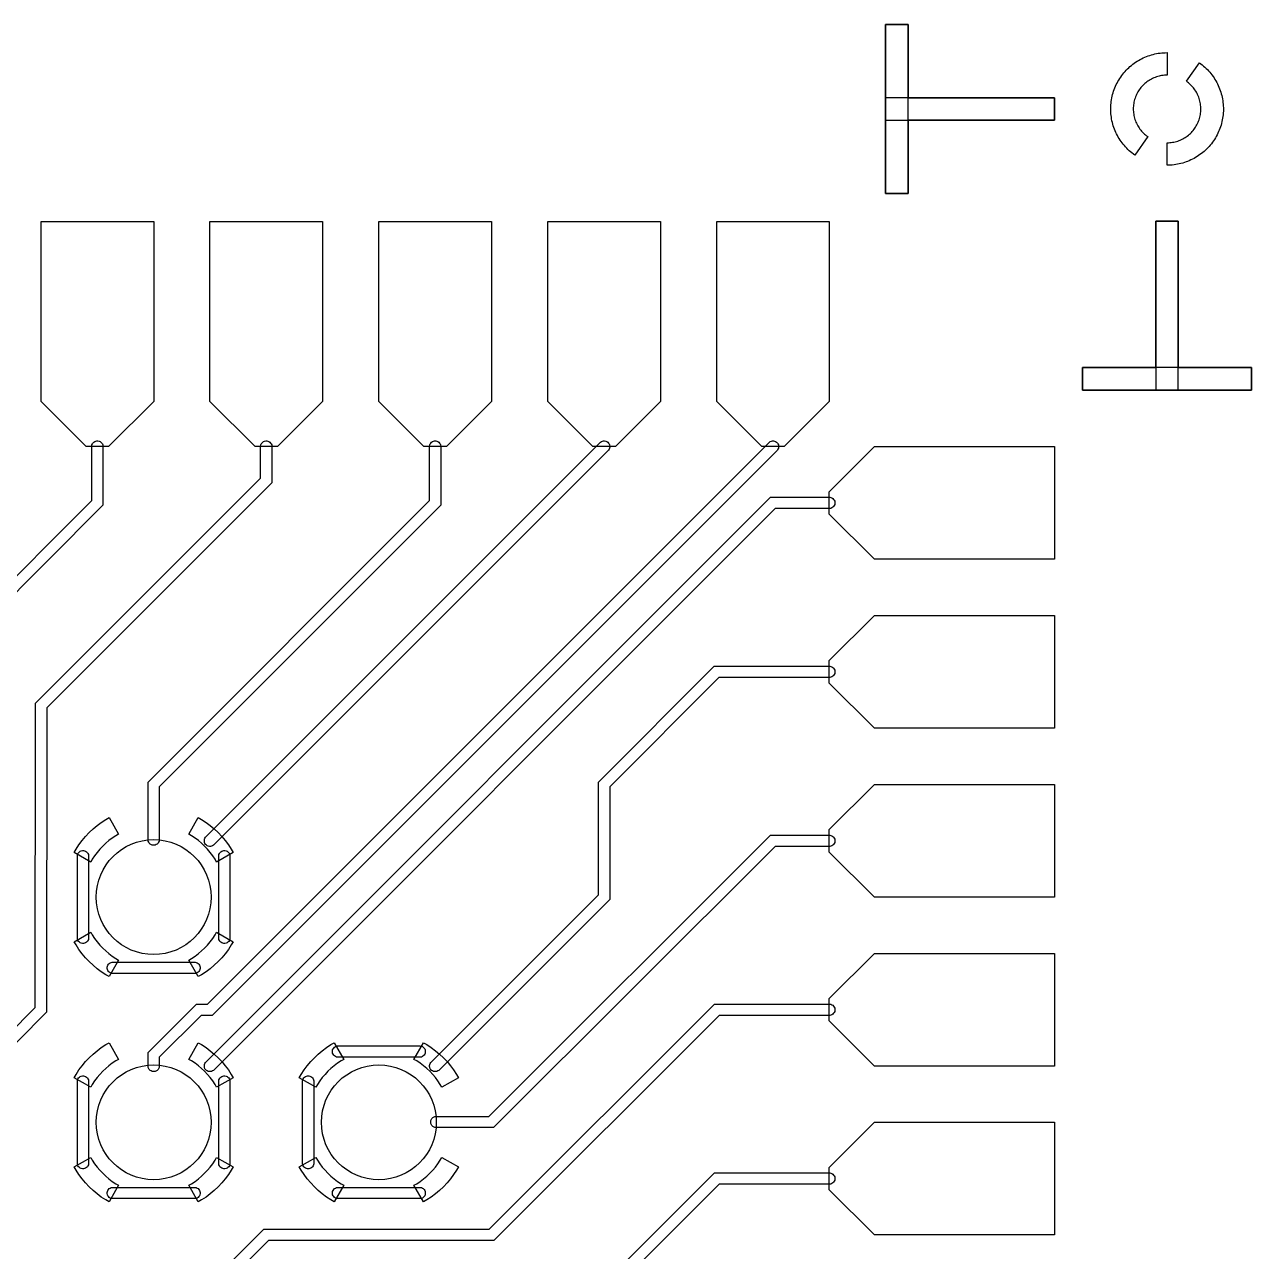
# Model space of a CAD drawing. Extents: x -17000 to 83000, y -61000 to 39000.
# Drawn here: x 11853 to 22749, y -21147 to -10252 of the extents above; entities that cross this region are included whole.
import ezdxf

# ---------------------------------------------------------------- set-up
doc = ezdxf.new("R2010")
doc.units = 0
doc.layers.add('Central Electrodes', color=2, linetype='CONTINUOUS')

# ---------------------------------------------------------------- blocks, each defined once
blk = doc.blocks.new('Half_moon_alignment1')
at = {"layer": 'Central Electrodes'}
for points in [[(-286.79, -409.58), (-299.5, -400.5), (-311.75, -391), (-324, -381), (-335.75, -370.75), (-347, -360), (-358, -349), (-368.75, -337.5), (-379.25, -326), (-389.25, -314), (-398.75, -301.5), (-408, -289), (-417, -276), (-425.25, -263), (-433.25, -249.5), (-441, -236), (-448, -222), (-454.75, -208), (-461, -193.5), (-466.75, -179), (-472.25, -164.5), (-477.25, -149.5), (-481.5, -134.5), (-485.5, -119.5), (-489, -104.25), (-492, -89), (-494.5, -73.5), (-496.75, -58), (-498.25, -42.5), (-499.25, -27), (-500, -11.25), (-500, 4.25), (-499.75, 20), (-498.75, 35.5), (-497.5, 51), (-495.5, 66.5), (-493.25, 82), (-490.5, 97.5), (-487.25, 112.75), (-483.5, 127.75), (-479.25, 143), (-474.5, 157.75), (-469.25, 172.5), (-463.75, 187), (-457.75, 201.5), (-451, 215.75), (-444.25, 229.75), (-436.75, 243.5), (-429, 257), (-420.75, 270.25), (-412, 283.25), (-403, 296), (-393.5, 308.5), (-383.75, 320.5), (-373.5, 332.5), (-363, 344), (-352, 355), (-340.75, 366), (-329.25, 376.5), (-317.25, 386.5), (-305, 396.25), (-292.5, 405.5), (-279.75, 414.5), (-266.5, 423), (-253.25, 431.25), (-239.75, 438.75), (-225.75, 446), (-211.75, 453), (-197.5, 459.25), (-183, 465.25), (-168.5, 470.75), (-153.75, 475.75), (-138.75, 480.5), (-123.75, 484.5), (-108.5, 488), (-93.25, 491.25), (-77.75, 494), (-62.25, 496.25), (-46.75, 497.75), (-31.25, 499), (-15.5, 499.75), (0, 500), (0, 300), (-12, 299.75), (-24, 299), (-36, 297.75), (-48, 296.25), (-59.75, 294), (-71.5, 291.25), (-83.25, 288.25), (-94.75, 284.75), (-106.25, 280.75), (-117.25, 276.25), (-128.25, 271.25), (-139, 265.75), (-149.75, 260), (-160, 253.75), (-170, 247.25), (-179.75, 240.25), (-189.25, 232.75), (-198.5, 225), (-207.5, 216.75), (-216, 208.25), (-224.25, 199.5), (-232, 190.25), (-239.5, 180.75), (-246.5, 171), (-253.25, 161), (-259.5, 150.75), (-265.25, 140.25), (-270.75, 129.5), (-275.75, 118.5), (-280.25, 107.25), (-284.25, 96), (-288, 84.5), (-291, 72.75), (-293.75, 61), (-296, 49.25), (-297.75, 37.25), (-299, 25.25), (-299.75, 13.25), (-300, 1.25), (-299.75, -10.75), (-299.25, -22.75), (-298, -34.75), (-296.25, -46.75), (-294.25, -58.75), (-291.75, -70.5), (-288.5, -82), (-285, -93.5), (-281, -105), (-276.75, -116.25), (-271.75, -127.25), (-266.5, -138), (-260.75, -148.5), (-254.5, -159), (-248, -169), (-241, -178.75), (-233.5, -188.25), (-225.75, -197.5), (-217.75, -206.5), (-209.25, -215), (-200.5, -223.25), (-191.25, -231.25), (-181.75, -238.75), (-172.07, -245.75)], [(0, -500), (0, -300), (12, -299.75), (24, -299), (36, -297.75), (48, -296.25), (59.75, -294), (71.5, -291.25), (83.25, -288.25), (94.75, -284.75), (106.25, -280.75), (117.25, -276.25), (128.25, -271.25), (139, -265.75), (149.75, -260), (160, -253.75), (170, -247.25), (179.75, -240.25), (189.25, -232.75), (198.5, -225), (207.5, -216.75), (216, -208.25), (224.25, -199.5), (232, -190.25), (239.5, -180.75), (246.5, -171), (253.25, -161), (259.5, -150.75), (265.25, -140.25), (270.75, -129.5), (275.75, -118.5), (280.25, -107.25), (284.25, -96), (288, -84.5), (291, -72.75), (293.75, -61), (296, -49.25), (297.75, -37.25), (299, -25.25), (299.75, -13.25), (300, -1.25), (299.75, 10.75), (299.25, 22.75), (298, 34.75), (296.25, 46.75), (294.25, 58.75), (291.75, 70.5), (288.5, 82), (285, 93.5), (281, 105), (276.75, 116.25), (271.75, 127.25), (266.5, 138), (260.75, 148.5), (254.5, 159), (248, 169), (241, 178.75), (233.5, 188.25), (225.75, 197.5), (217.75, 206.5), (209.25, 215), (200.5, 223.25), (191.25, 231.25), (181.75, 238.75), (172.07, 245.75), (286.79, 409.58), (299.5, 400.5), (311.75, 391), (324, 381), (335.75, 370.75), (347, 360), (358, 349), (368.75, 337.5), (379.25, 326), (389.25, 314), (398.75, 301.5), (408, 289), (417, 276), (425.25, 263), (433.25, 249.5), (441, 236), (448, 222), (454.75, 208), (461, 193.5), (466.75, 179), (472.25, 164.5), (477.25, 149.5), (481.5, 134.5), (485.5, 119.5), (489, 104.25), (492, 89), (494.5, 73.5), (496.75, 58), (498.25, 42.5), (499.25, 27), (500, 11.25), (500, -4.25), (499.75, -20), (498.75, -35.5), (497.5, -51), (495.5, -66.5), (493.25, -82), (490.5, -97.5), (487.25, -112.75), (483.5, -127.75), (479.25, -143), (474.5, -157.75), (469.25, -172.5), (463.75, -187), (457.75, -201.5), (451, -215.75), (444.25, -229.75), (436.75, -243.5), (429, -257), (420.75, -270.25), (412, -283.25), (403, -296), (393.5, -308.5), (383.75, -320.5), (373.5, -332.5), (363, -344), (352, -355), (340.75, -366), (329.25, -376.5), (317.25, -386.5), (305, -396.25), (292.5, -405.5), (279.75, -414.5), (266.5, -423), (253.25, -431.25), (239.75, -438.75), (225.75, -446), (211.75, -453), (197.5, -459.25), (183, -465.25), (168.5, -470.75), (153.75, -475.75), (138.75, -480.5), (123.75, -484.5), (108.5, -488), (93.25, -491.25), (77.75, -494), (62.25, -496.25), (46.75, -497.75), (31.25, -499), (15.5, -499.75)]]:
    blk.add_lwpolyline(points, close=True, dxfattribs=at)

msp = doc.modelspace()

# ---------------------------------------------------------------- linework, layer by layer
at = {"layer": 'Central Electrodes'}
for points in [[(19499.865, -11751.916), (19499.865, -10251.916), (19699.865, -10251.916), (19699.865, -10901.916), (20999.865, -10901.916), (20999.865, -11101.916), (19699.865, -11101.916), (19699.865, -11751.916)], [(12400, -14000), (12000, -13600), (12000, -12000), (13000, -12000), (13000, -13600), (12600, -14000)], [(13900, -14000), (13500, -13600), (13500, -12000), (14500, -12000), (14500, -13600), (14100, -14000)], [(15400, -14000), (15000, -13600), (15000, -12000), (16000, -12000), (16000, -13600), (15600, -14000)], [(16900, -14000), (16500, -13600), (16500, -12000), (17500, -12000), (17500, -13600), (17100, -14000)], [(18400, -14000), (18000, -13600), (18000, -12000), (19000, -12000), (19000, -13600), (18600, -14000)], [(21249.137, -13498.084), (21249.137, -13298.084), (21899.137, -13298.084), (21899.137, -11998.084), (22099.137, -11998.084), (22099.137, -13298.084), (22749.137, -13298.084), (22749.137, -13498.084)], [(12995.012, -17539.748), (12985.353, -17537.827), (12976.253, -17534.057), (12968.064, -17528.586), (12961.099, -17521.621), (12955.628, -17513.432), (12951.858, -17504.332), (12949.937, -17494.673), (12949.937, -16979.29), (15450, -14479.227), (15450, -13995.075), (15451.921, -13985.416), (15455.691, -13976.316), (15461.162, -13968.127), (15468.127, -13961.162), (15476.316, -13955.691), (15485.416, -13951.921), (15495.075, -13950), (15504.925, -13950), (15514.584, -13951.921), (15523.684, -13955.691), (15531.873, -13961.162), (15538.838, -13968.127), (15544.309, -13976.316), (15548.079, -13985.416), (15550, -13995.075), (15550, -14520.647), (13049.937, -17020.71), (13049.937, -17494.673), (13048.016, -17504.332), (13044.246, -17513.432), (13038.775, -17521.621), (13031.81, -17528.586), (13023.621, -17534.057), (13014.521, -17537.827), (13004.862, -17539.748)], [(12995.075, -19550), (12985.416, -19548.079), (12976.316, -19544.309), (12968.127, -19538.838), (12961.162, -19531.873), (12955.691, -19523.684), (12951.921, -19514.584), (12950, -19504.925), (12950, -19379.29), (13379.29, -18950), (13479.29, -18950), (18468.127, -13961.163), (18476.316, -13955.691), (18485.416, -13951.922), (18495.076, -13950), (18504.925, -13950), (18514.585, -13951.922), (18523.684, -13955.691), (18531.873, -13961.162), (18538.838, -13968.127), (18544.309, -13976.316), (18548.078, -13985.415), (18550, -13995.075), (18550, -14004.924), (18548.078, -14014.584), (18544.309, -14023.684), (18538.837, -14031.873), (13520.71, -19050), (13420.71, -19050), (13050, -19420.71), (13050, -19504.925), (13048.079, -19514.584), (13044.309, -19523.684), (13038.838, -19531.873), (13031.873, -19538.838), (13023.684, -19544.309), (13014.584, -19548.079), (13004.925, -19550)], [(13495.075, -17550), (13485.415, -17548.078), (13476.316, -17544.309), (13468.127, -17538.838), (13461.162, -17531.873), (13455.691, -17523.684), (13451.922, -17514.585), (13450, -17504.925), (13450, -17495.076), (13451.922, -17485.416), (13455.691, -17476.316), (13461.163, -17468.127), (16968.127, -13961.163), (16976.316, -13955.691), (16985.416, -13951.922), (16995.076, -13950), (17004.925, -13950), (17014.585, -13951.922), (17023.684, -13955.691), (17031.873, -13961.162), (17038.838, -13968.127), (17044.309, -13976.316), (17048.078, -13985.415), (17050, -13995.075), (17050, -14004.924), (17048.078, -14014.584), (17044.309, -14023.684), (17038.837, -14031.873), (13531.873, -17538.837), (13523.684, -17544.309), (13514.584, -17548.078), (13504.924, -17550)], [(19400, -15000), (19000, -14600), (19000, -14400), (19400, -14000), (21000, -14000), (21000, -15000)], [(13495.075, -19550), (13485.415, -19548.078), (13476.316, -19544.309), (13468.127, -19538.838), (13461.162, -19531.873), (13455.691, -19523.684), (13451.922, -19514.585), (13450, -19504.925), (13450, -19495.076), (13451.922, -19485.416), (13455.691, -19476.316), (13461.163, -19468.127), (18479.29, -14450), (19004.925, -14450), (19014.584, -14451.921), (19023.684, -14455.691), (19031.873, -14461.162), (19038.838, -14468.127), (19044.309, -14476.316), (19048.079, -14485.416), (19050, -14495.075), (19050, -14504.925), (19048.079, -14514.584), (19044.309, -14523.684), (19038.838, -14531.873), (19031.873, -14538.838), (19023.684, -14544.309), (19014.584, -14548.079), (19004.925, -14550), (18520.71, -14550), (13531.873, -19538.837), (13523.684, -19544.309), (13514.584, -19548.078), (13504.924, -19550)], [(19400, -16500), (19000, -16100), (19000, -15900), (19400, -15500), (21000, -15500), (21000, -16500)], [(15495.075, -19550), (15485.415, -19548.078), (15476.316, -19544.309), (15468.127, -19538.838), (15461.162, -19531.873), (15455.691, -19523.684), (15451.922, -19514.585), (15450, -19504.925), (15450, -19495.076), (15451.922, -19485.416), (15455.691, -19476.316), (15461.163, -19468.127), (16950, -17979.29), (16950, -16979.29), (17979.065, -15950.225), (19004.925, -15950.225), (19014.584, -15952.146), (19023.684, -15955.916), (19031.873, -15961.387), (19038.838, -15968.352), (19044.309, -15976.541), (19048.079, -15985.641), (19050, -15995.3), (19050, -16005.15), (19048.079, -16014.809), (19044.309, -16023.909), (19038.838, -16032.098), (19031.873, -16039.063), (19023.684, -16044.534), (19014.584, -16048.304), (19004.925, -16050.225), (18020.485, -16050.225), (17050, -17020.71), (17050, -18020.71), (15531.873, -19538.837), (15523.684, -19544.309), (15514.584, -19548.078), (15504.924, -19550)], [(19400, -18000), (19000, -17600), (19000, -17400), (19400, -17000), (21000, -17000), (21000, -18000)], [(12440.743, -17688.66), (12293.52, -17603.66), (12310.303, -17574.589), (12336.207, -17535.206), (12364.354, -17497.398), (12394.654, -17461.287), (12427.001, -17427.001), (12461.287, -17394.654), (12497.398, -17364.354), (12535.206, -17336.207), (12574.589, -17310.303), (12603.66, -17293.52), (12688.66, -17440.743), (12663.873, -17455.055), (12632.757, -17475.521), (12602.879, -17497.763), (12574.351, -17521.701), (12547.26, -17547.26), (12521.701, -17574.351), (12497.763, -17602.879), (12475.521, -17632.757), (12455.055, -17663.873)], [(13559.257, -17688.66), (13544.945, -17663.873), (13524.479, -17632.757), (13502.237, -17602.879), (13478.299, -17574.351), (13452.74, -17547.26), (13425.649, -17521.701), (13397.121, -17497.763), (13367.243, -17475.521), (13336.127, -17455.055), (13311.34, -17440.743), (13396.34, -17293.52), (13425.411, -17310.303), (13464.794, -17336.207), (13502.602, -17364.354), (13538.713, -17394.654), (13572.999, -17427.001), (13605.346, -17461.287), (13635.646, -17497.398), (13663.793, -17535.206), (13689.697, -17574.589), (13706.48, -17603.66)], [(15505.327, -20047.184), (15495.668, -20045.263), (15486.568, -20041.493), (15478.379, -20036.022), (15471.414, -20029.057), (15465.943, -20020.868), (15462.173, -20011.768), (15460.252, -20002.109), (15460.252, -19992.259), (15462.173, -19982.6), (15465.943, -19973.5), (15471.414, -19965.311), (15478.379, -19958.346), (15486.568, -19952.875), (15495.668, -19949.105), (15505.327, -19947.184), (15976.426, -19947.184), (18479.314, -17450.009), (19004.925, -17450.009), (19014.584, -17451.93), (19023.684, -17455.7), (19031.873, -17461.171), (19038.838, -17468.136), (19044.309, -17476.325), (19048.079, -17485.425), (19050, -17495.084), (19050, -17504.934), (19048.079, -17514.593), (19044.309, -17523.693), (19038.838, -17531.882), (19031.873, -17538.847), (19023.684, -17544.318), (19014.584, -17548.088), (19004.925, -17550.009), (18520.668, -17550.009), (16017.78, -20047.184)], [(12367.207, -18412.5), (12357.548, -18410.579), (12348.448, -18406.809), (12340.259, -18401.338), (12333.294, -18394.373), (12327.823, -18386.184), (12324.053, -18377.084), (12322.132, -18367.425), (12322.132, -17632.575), (12324.053, -17622.916), (12327.823, -17613.816), (12333.294, -17605.627), (12340.259, -17598.662), (12348.448, -17593.191), (12357.548, -17589.421), (12367.207, -17587.5), (12377.057, -17587.5), (12386.716, -17589.421), (12395.816, -17593.191), (12404.005, -17598.662), (12410.97, -17605.627), (12416.441, -17613.816), (12420.211, -17622.916), (12422.132, -17632.575), (12422.132, -18367.425), (12420.211, -18377.084), (12416.441, -18386.184), (12410.97, -18394.373), (12404.005, -18401.338), (12395.816, -18406.809), (12386.716, -18410.579), (12377.057, -18412.5)], [(13622.943, -18412.5), (13613.284, -18410.579), (13604.184, -18406.809), (13595.995, -18401.338), (13589.03, -18394.373), (13583.559, -18386.184), (13579.789, -18377.084), (13577.868, -18367.425), (13577.868, -17632.575), (13579.789, -17622.916), (13583.559, -17613.816), (13589.03, -17605.627), (13595.995, -17598.662), (13604.184, -17593.191), (13613.284, -17589.421), (13622.943, -17587.5), (13632.793, -17587.5), (13642.452, -17589.421), (13651.552, -17593.191), (13659.741, -17598.662), (13666.706, -17605.627), (13672.177, -17613.816), (13675.947, -17622.916), (13677.868, -17632.575), (13677.868, -18367.425), (13675.947, -18377.084), (13672.177, -18386.184), (13666.706, -18394.373), (13659.741, -18401.338), (13651.552, -18406.809), (13642.452, -18410.579), (13632.793, -18412.5)], [(12603.66, -18706.48), (12574.589, -18689.697), (12535.206, -18663.793), (12497.398, -18635.646), (12461.287, -18605.346), (12427.001, -18572.999), (12394.654, -18538.713), (12364.354, -18502.602), (12336.207, -18464.794), (12310.303, -18425.411), (12293.52, -18396.34), (12440.743, -18311.34), (12455.055, -18336.127), (12475.521, -18367.243), (12497.763, -18397.121), (12521.701, -18425.649), (12547.26, -18452.74), (12574.351, -18478.299), (12602.879, -18502.237), (12632.757, -18524.479), (12663.873, -18544.945), (12688.66, -18559.257)], [(13396.34, -18706.48), (13311.34, -18559.257), (13336.127, -18544.945), (13367.243, -18524.479), (13397.121, -18502.237), (13425.649, -18478.299), (13452.74, -18452.74), (13478.299, -18425.649), (13502.237, -18397.121), (13524.479, -18367.243), (13544.945, -18336.127), (13559.257, -18311.34), (13706.48, -18396.34), (13689.697, -18425.411), (13663.793, -18464.794), (13635.646, -18502.602), (13605.346, -18538.713), (13572.999, -18572.999), (13538.713, -18605.346), (13502.602, -18635.646), (13464.794, -18663.793), (13425.411, -18689.697)], [(19400, -19500), (19000, -19100), (19000, -18900), (19400, -18500), (21000, -18500), (21000, -19500)], [(12632.575, -18677.868), (12622.916, -18675.947), (12613.816, -18672.177), (12605.627, -18666.706), (12598.662, -18659.741), (12593.191, -18651.552), (12589.421, -18642.452), (12587.5, -18632.793), (12587.5, -18622.943), (12589.421, -18613.284), (12593.191, -18604.184), (12598.662, -18595.995), (12605.627, -18589.03), (12613.816, -18583.559), (12622.916, -18579.789), (12632.575, -18577.868), (13367.425, -18577.868), (13377.084, -18579.789), (13386.184, -18583.559), (13394.373, -18589.03), (13401.338, -18595.995), (13406.809, -18604.184), (13410.579, -18613.284), (13412.5, -18622.943), (13412.5, -18632.793), (13410.579, -18642.452), (13406.809, -18651.552), (13401.338, -18659.741), (13394.373, -18666.706), (13386.184, -18672.177), (13377.084, -18675.947), (13367.425, -18677.868)], [(12440.743, -19688.66), (12293.52, -19603.66), (12310.303, -19574.589), (12336.207, -19535.206), (12364.354, -19497.398), (12394.654, -19461.287), (12427.001, -19427.001), (12461.287, -19394.654), (12497.398, -19364.354), (12535.206, -19336.207), (12574.589, -19310.303), (12603.66, -19293.52), (12688.66, -19440.743), (12663.873, -19455.055), (12632.757, -19475.521), (12602.879, -19497.763), (12574.351, -19521.701), (12547.26, -19547.26), (12521.701, -19574.351), (12497.763, -19602.879), (12475.521, -19632.757), (12455.055, -19663.873)], [(13559.257, -19688.66), (13544.945, -19663.873), (13524.479, -19632.757), (13502.237, -19602.879), (13478.299, -19574.351), (13452.74, -19547.26), (13425.649, -19521.701), (13397.121, -19497.763), (13367.243, -19475.521), (13336.127, -19455.055), (13311.34, -19440.743), (13396.34, -19293.52), (13425.411, -19310.303), (13464.794, -19336.207), (13502.602, -19364.354), (13538.713, -19394.654), (13572.999, -19427.001), (13605.346, -19461.287), (13635.646, -19497.398), (13663.793, -19535.206), (13689.697, -19574.589), (13706.48, -19603.66)], [(14440.743, -19688.66), (14293.52, -19603.66), (14310.303, -19574.589), (14336.207, -19535.206), (14364.354, -19497.398), (14394.654, -19461.287), (14427.001, -19427.001), (14461.287, -19394.654), (14497.398, -19364.354), (14535.206, -19336.207), (14574.589, -19310.303), (14603.66, -19293.52), (14688.66, -19440.743), (14663.873, -19455.055), (14632.757, -19475.521), (14602.879, -19497.763), (14574.351, -19521.701), (14547.26, -19547.26), (14521.701, -19574.351), (14497.763, -19602.879), (14475.521, -19632.757), (14455.055, -19663.873)], [(14632.575, -19422.132), (14622.916, -19420.211), (14613.816, -19416.441), (14605.627, -19410.97), (14598.662, -19404.005), (14593.191, -19395.816), (14589.421, -19386.716), (14587.5, -19377.057), (14587.5, -19367.207), (14589.421, -19357.548), (14593.191, -19348.448), (14598.662, -19340.259), (14605.627, -19333.294), (14613.816, -19327.823), (14622.916, -19324.053), (14632.575, -19322.132), (15367.425, -19322.132), (15377.084, -19324.053), (15386.184, -19327.823), (15394.373, -19333.294), (15401.338, -19340.259), (15406.809, -19348.448), (15410.579, -19357.548), (15412.5, -19367.207), (15412.5, -19377.057), (15410.579, -19386.716), (15406.809, -19395.816), (15401.338, -19404.005), (15394.373, -19410.97), (15386.184, -19416.441), (15377.084, -19420.211), (15367.425, -19422.132)], [(15559.257, -19688.66), (15544.945, -19663.873), (15524.479, -19632.757), (15502.237, -19602.879), (15478.299, -19574.351), (15452.74, -19547.26), (15425.649, -19521.701), (15397.121, -19497.763), (15367.243, -19475.521), (15336.127, -19455.055), (15311.34, -19440.743), (15396.34, -19293.52), (15425.411, -19310.303), (15464.794, -19336.207), (15502.602, -19364.354), (15538.713, -19394.654), (15572.999, -19427.001), (15605.346, -19461.287), (15635.646, -19497.398), (15663.793, -19535.206), (15689.697, -19574.589), (15706.48, -19603.66)], [(12367.207, -20412.5), (12357.548, -20410.579), (12348.448, -20406.809), (12340.259, -20401.338), (12333.294, -20394.373), (12327.823, -20386.184), (12324.053, -20377.084), (12322.132, -20367.425), (12322.132, -19632.575), (12324.053, -19622.916), (12327.823, -19613.816), (12333.294, -19605.627), (12340.259, -19598.662), (12348.448, -19593.191), (12357.548, -19589.421), (12367.207, -19587.5), (12377.057, -19587.5), (12386.716, -19589.421), (12395.816, -19593.191), (12404.005, -19598.662), (12410.97, -19605.627), (12416.441, -19613.816), (12420.211, -19622.916), (12422.132, -19632.575), (12422.132, -20367.425), (12420.211, -20377.084), (12416.441, -20386.184), (12410.97, -20394.373), (12404.005, -20401.338), (12395.816, -20406.809), (12386.716, -20410.579), (12377.057, -20412.5)], [(13622.943, -20412.5), (13613.284, -20410.579), (13604.184, -20406.809), (13595.995, -20401.338), (13589.03, -20394.373), (13583.559, -20386.184), (13579.789, -20377.084), (13577.868, -20367.425), (13577.868, -19632.575), (13579.789, -19622.916), (13583.559, -19613.816), (13589.03, -19605.627), (13595.995, -19598.662), (13604.184, -19593.191), (13613.284, -19589.421), (13622.943, -19587.5), (13632.793, -19587.5), (13642.452, -19589.421), (13651.552, -19593.191), (13659.741, -19598.662), (13666.706, -19605.627), (13672.177, -19613.816), (13675.947, -19622.916), (13677.868, -19632.575), (13677.868, -20367.425), (13675.947, -20377.084), (13672.177, -20386.184), (13666.706, -20394.373), (13659.741, -20401.338), (13651.552, -20406.809), (13642.452, -20410.579), (13632.793, -20412.5)], [(14367.207, -20412.5), (14357.548, -20410.579), (14348.448, -20406.809), (14340.259, -20401.338), (14333.294, -20394.373), (14327.823, -20386.184), (14324.053, -20377.084), (14322.132, -20367.425), (14322.132, -19632.575), (14324.053, -19622.916), (14327.823, -19613.816), (14333.294, -19605.627), (14340.259, -19598.662), (14348.448, -19593.191), (14357.548, -19589.421), (14367.207, -19587.5), (14377.057, -19587.5), (14386.716, -19589.421), (14395.816, -19593.191), (14404.005, -19598.662), (14410.97, -19605.627), (14416.441, -19613.816), (14420.211, -19622.916), (14422.132, -19632.575), (14422.132, -20367.425), (14420.211, -20377.084), (14416.441, -20386.184), (14410.97, -20394.373), (14404.005, -20401.338), (14395.816, -20406.809), (14386.716, -20410.579), (14377.057, -20412.5)], [(19400, -21000), (19000, -20600), (19000, -20400), (19400, -20000), (21000, -20000), (21000, -21000)], [(12603.66, -20706.48), (12574.589, -20689.697), (12535.206, -20663.793), (12497.398, -20635.646), (12461.287, -20605.346), (12427.001, -20572.999), (12394.654, -20538.713), (12364.354, -20502.602), (12336.207, -20464.794), (12310.303, -20425.411), (12293.52, -20396.34), (12440.743, -20311.34), (12455.055, -20336.127), (12475.521, -20367.243), (12497.763, -20397.121), (12521.701, -20425.649), (12547.26, -20452.74), (12574.351, -20478.299), (12602.879, -20502.237), (12632.757, -20524.479), (12663.873, -20544.945), (12688.66, -20559.257)], [(13396.34, -20706.48), (13311.34, -20559.257), (13336.127, -20544.945), (13367.243, -20524.479), (13397.121, -20502.237), (13425.649, -20478.299), (13452.74, -20452.74), (13478.299, -20425.649), (13502.237, -20397.121), (13524.479, -20367.243), (13544.945, -20336.127), (13559.257, -20311.34), (13706.48, -20396.34), (13689.697, -20425.411), (13663.793, -20464.794), (13635.646, -20502.602), (13605.346, -20538.713), (13572.999, -20572.999), (13538.713, -20605.346), (13502.602, -20635.646), (13464.794, -20663.793), (13425.411, -20689.697)], [(14603.66, -20706.48), (14574.589, -20689.697), (14535.206, -20663.793), (14497.398, -20635.646), (14461.287, -20605.346), (14427.001, -20572.999), (14394.654, -20538.713), (14364.354, -20502.602), (14336.207, -20464.794), (14310.303, -20425.411), (14293.52, -20396.34), (14440.743, -20311.34), (14455.055, -20336.127), (14475.521, -20367.243), (14497.763, -20397.121), (14521.701, -20425.649), (14547.26, -20452.74), (14574.351, -20478.299), (14602.879, -20502.237), (14632.757, -20524.479), (14663.873, -20544.945), (14688.66, -20559.257)], [(15396.34, -20706.48), (15311.34, -20559.257), (15336.127, -20544.945), (15367.243, -20524.479), (15397.121, -20502.237), (15425.649, -20478.299), (15452.74, -20452.74), (15478.299, -20425.649), (15502.237, -20397.121), (15524.479, -20367.243), (15544.945, -20336.127), (15559.257, -20311.34), (15706.48, -20396.34), (15689.697, -20425.411), (15663.793, -20464.794), (15635.646, -20502.602), (15605.346, -20538.713), (15572.999, -20572.999), (15538.713, -20605.346), (15502.602, -20635.646), (15464.794, -20663.793), (15425.411, -20689.697)], [(12632.575, -20677.868), (12622.916, -20675.947), (12613.816, -20672.177), (12605.627, -20666.706), (12598.662, -20659.741), (12593.191, -20651.552), (12589.421, -20642.452), (12587.5, -20632.793), (12587.5, -20622.943), (12589.421, -20613.284), (12593.191, -20604.184), (12598.662, -20595.995), (12605.627, -20589.03), (12613.816, -20583.559), (12622.916, -20579.789), (12632.575, -20577.868), (13367.425, -20577.868), (13377.084, -20579.789), (13386.184, -20583.559), (13394.373, -20589.03), (13401.338, -20595.995), (13406.809, -20604.184), (13410.579, -20613.284), (13412.5, -20622.943), (13412.5, -20632.793), (13410.579, -20642.452), (13406.809, -20651.552), (13401.338, -20659.741), (13394.373, -20666.706), (13386.184, -20672.177), (13377.084, -20675.947), (13367.425, -20677.868)], [(14632.575, -20677.868), (14622.916, -20675.947), (14613.816, -20672.177), (14605.627, -20666.706), (14598.662, -20659.741), (14593.191, -20651.552), (14589.421, -20642.452), (14587.5, -20632.793), (14587.5, -20622.943), (14589.421, -20613.284), (14593.191, -20604.184), (14598.662, -20595.995), (14605.627, -20589.03), (14613.816, -20583.559), (14622.916, -20579.789), (14632.575, -20577.868), (15367.425, -20577.868), (15377.084, -20579.789), (15386.184, -20583.559), (15394.373, -20589.03), (15401.338, -20595.995), (15406.809, -20604.184), (15410.579, -20613.284), (15412.5, -20622.943), (15412.5, -20632.793), (15410.579, -20642.452), (15406.809, -20651.552), (15401.338, -20659.741), (15394.373, -20666.706), (15386.184, -20672.177), (15377.084, -20675.947), (15367.425, -20677.868)]]:
    msp.add_lwpolyline(points, close=True, dxfattribs=at)
for points in [[(19499.865, -10251.916), (19499.865, -11751.916)], [(19699.865, -10251.916), (19499.865, -10251.916)], [(19699.865, -11751.916), (19699.865, -10251.916)], [(19499.865, -10901.916), (19499.865, -11101.916)], [(20999.865, -10901.916), (19499.865, -10901.916)], [(20999.865, -11101.916), (20999.865, -10901.916)], [(19499.865, -11101.916), (20999.865, -11101.916)], [(19499.865, -11751.916), (19699.865, -11751.916)], [(22099.137, -11998.084), (21899.137, -11998.084)], [(21899.137, -11998.084), (21899.137, -13498.084)], [(22099.137, -13498.084), (22099.137, -11998.084)], [(22749.137, -13298.084), (21249.137, -13298.084)], [(21249.137, -13298.084), (21249.137, -13498.084)], [(22749.137, -13498.084), (22749.137, -13298.084)], [(21249.137, -13498.084), (22749.137, -13498.084)], [(21899.137, -13498.084), (22099.137, -13498.084)], [(11450, -15479.29), (12450, -14479.29), (12450, -13995.075), (12451.921, -13985.416), (12455.691, -13976.316), (12461.162, -13968.127), (12468.127, -13961.162), (12476.316, -13955.691), (12485.416, -13951.921), (12495.075, -13950), (12504.925, -13950), (12514.584, -13951.921), (12523.684, -13955.691), (12531.873, -13961.162), (12538.838, -13968.127), (12544.309, -13976.316), (12548.079, -13985.416), (12550, -13995.075), (12550, -14520.71), (11550, -15520.71)], [(11461.163, -19468.127), (11948.938, -18980.352), (11950.008, -16279.302), (13950.02, -14279.29), (13950.02, -13995.075), (13951.941, -13985.416), (13955.711, -13976.316), (13961.182, -13968.127), (13968.147, -13961.162), (13976.336, -13955.691), (13985.436, -13951.921), (13995.095, -13950), (14004.945, -13950), (14014.604, -13951.921), (14023.704, -13955.691), (14031.893, -13961.162), (14038.858, -13968.127), (14044.329, -13976.316), (14048.099, -13985.416), (14050.02, -13995.075), (14050.02, -14320.71), (12049.992, -16320.738), (12048.922, -19021.788), (11531.873, -19538.837)], [(13461.163, -21468.127), (13979.29, -20950), (15979.47, -20950), (17979.47, -18950), (19004.925, -18950), (19014.584, -18951.921), (19023.684, -18955.691), (19031.873, -18961.162), (19038.838, -18968.127), (19044.309, -18976.316), (19048.079, -18985.416), (19050, -18995.075), (19050, -19004.925), (19048.079, -19014.584), (19044.309, -19023.684), (19038.838, -19031.873), (19031.873, -19038.838), (19023.684, -19044.309), (19014.584, -19048.079), (19004.925, -19050), (18020.89, -19050), (16020.89, -21050), (14020.71, -21050), (13531.873, -21538.837)], [(16978.871, -21450), (17979.312, -20450), (19004.925, -20450), (19014.584, -20451.921), (19023.684, -20455.691), (19031.873, -20461.162), (19038.838, -20468.127), (19044.309, -20476.316), (19048.079, -20485.416), (19050, -20495.075), (19050, -20504.925), (19048.079, -20514.584), (19044.309, -20523.684), (19038.838, -20531.873), (19031.873, -20538.838), (19023.684, -20544.309), (19014.584, -20548.079), (19004.925, -20550), (18020.72, -20550), (17020.279, -21550)]]:
    msp.add_lwpolyline(points, dxfattribs=at)
for centre in [(13000, -18000), (13000, -20000), (15000, -20000)]:
    msp.add_circle(centre, 510.252, dxfattribs=at)

# ---------------------------------------------------------------- block references
msp.add_blockref('Half_moon_alignment1', (21999.594, -11001.466))

doc.saveas('drawing.dxf')
